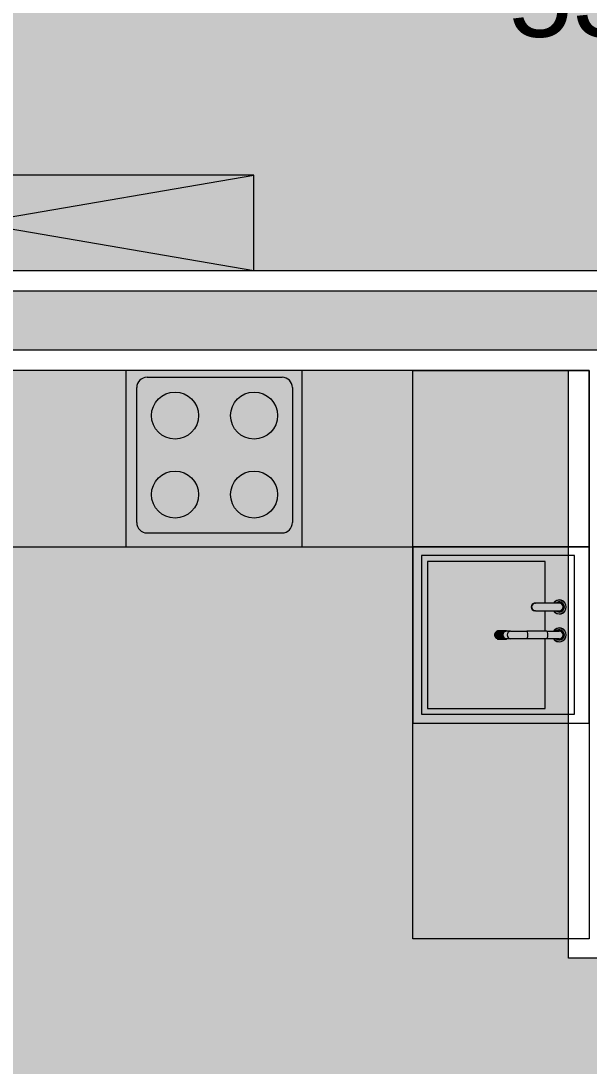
# Model space of a CAD drawing. Header units: millimetres. Extents: x 475206255 to 476720147, y 4620882299 to 4621447368.
# Drawn here: x 475289586 to 475291519, y 4621050990 to 4621054546 of the extents above; entities that cross this region are included whole.
import ezdxf

# ---------------------------------------------------------------- set-up
doc = ezdxf.new("R2010")
doc.units = ezdxf.units.MM
doc.header["$MEASUREMENT"] = 0
doc.linetypes.add('ACAD_ISO02W100', pattern=[7.5, 6, -1.5])
for name, color, linetype, lineweight in [('2D Drafting - General_Pen_No__250_Pen_No__7_Pen_No__7', 7, 'Continuous', 0), ('G-Anno-Nplt_Pen_No__142', 142, 'Continuous', 0), ('G-Anno-Nplt_Pen_No__151', 151, 'Continuous', 0), ('G-Anno-Nplt_Pen_No__4', 7, 'Continuous', 0), ('New_--------AVEJI_UDZRAVI_Pen_No__7', 7, 'Continuous', 0), ('New_0_Pen_No__7', 7, 'Continuous', 0), ('zoma_Pen_No__142', 142, 'Continuous', 0), ('zoma_Pen_No__5_Pen_No__5', 5, 'Continuous', 0)]:
    doc.layers.add(name, color=color, linetype=linetype, lineweight=lineweight)
doc.layers.add('New_--aveji_Pen_No__251', color=7, linetype='Continuous', lineweight=0, true_color=0x656565)
doc.layers.add('zoma', color=7, linetype='Continuous')
doc.styles.add('GENERATED_STYLE_1', font='arial.ttf')
doc.styles.add('GENERATED_STYLE_2', font='arial.ttf')
doc.dimstyles.new('GENERATED_STYLE__3', dxfattribs={"dimtxt": 200, "dimasz": 64.421331, "dimexe": 0.18, "dimexo": 3, "dimgap": 0, "dimtad": 1, "dimtih": 1, "dimtoh": 1, "dimlfac": 0.001, "dimzin": 0, "dimdsep": 46, "dimtxsty": 'GENERATED_STYLE_2', "dimblk": 'ARROWHEAD_2', "dimblk1": 'ARROWHEAD_2', "dimblk2": 'ARROWHEAD_2', "dimcen": 0.09, "dimclrd": 142, "dimclre": 142, "dimclrt": 142, "dimadec": 0, "dimazin": 0, "dimtfac": 1, "dimtdec": 4, "dimtmove": 0, "dimatfit": 3, "dimfxl": 1, "dimtolj": 1, "dimtzin": 0, "dimarcsym": 0})
doc.dimstyles.new('GENERATED_STYLE__9', dxfattribs={"dimtxt": 200, "dimasz": 64.421331, "dimexe": 0.18, "dimexo": 3, "dimgap": 0, "dimtad": 1, "dimlfac": 0.001, "dimzin": 0, "dimdsep": 46, "dimtxsty": 'GENERATED_STYLE_2', "dimblk": 'ARROWHEAD_2', "dimblk1": 'ARROWHEAD_2', "dimblk2": 'ARROWHEAD_2', "dimcen": 0.09, "dimclrd": 142, "dimclre": 142, "dimclrt": 142, "dimadec": 0, "dimazin": 0, "dimtfac": 1, "dimtdec": 4, "dimtmove": 0, "dimatfit": 3, "dimfxl": 1, "dimtolj": 1, "dimtzin": 0, "dimarcsym": 0})

# ---------------------------------------------------------------- blocks, each defined once
blk = doc.blocks.new('*D1011', base_point=(475826095.8, 4621095193.2))
at = {"layer": 'zoma_Pen_No__142', "color": 142, "linetype": 'Continuous', "lineweight": 0, "transparency": 16777216}
for p, q in [((475298675.2, 4621061026.7), (475298675.2, 4621061068.1)), ((475298738.8, 4621061026.7), (475298611.6, 4621061026.7)), ((475298717.6, 4621061002.2), (475298632.8, 4621061051.2)), ((475298675.2, 4621045826.7), (475298675.2, 4621061026.7)), ((475298632.8, 4621045851.2), (475298717.6, 4621045802.2)), ((475298738.8, 4621045826.7), (475298611.6, 4621045826.7)), ((475298675.2, 4621045785.2), (475298675.2, 4621045826.7))]:
    blk.add_line(p, q, dxfattribs=at)
at = {"layer": 'zoma_Pen_No__142', "color": 142, "lineweight": 0, "transparency": 16777216, "insert": (475298635.2, 4621053083.5), "char_height": 200, "attachment_point": 7, "rotation": 90, "style": 'GENERATED_STYLE_2'}
blk.add_mtext('\\A1;{\\pql;\\fArial|b0|i0|c204|p0;\\W1.000000;15.20}', dxfattribs=at)
blk = doc.blocks.new('ARROWHEAD_2')
at = {"color": 0, "linetype": 'Continuous', "lineweight": 0}
for p, q in [((-0.378, -0.655), (0.378, 0.655)), ((0, 0), (-1, 0))]:
    blk.add_line(p, q, dxfattribs=at)
blk = doc.blocks.new('*D1015', base_point=(475826095.8, 4621095193.2))
at = {"layer": 'zoma_Pen_No__142', "color": 142, "linetype": 'Continuous', "lineweight": 0, "transparency": 16777216}
for p, q in [((475297843.7, 4621053251.2), (475297928.4, 4621053202.2)), ((475297949.6, 4621053226.7), (475297822.5, 4621053226.7)), ((475297886.1, 4621050626.7), (475297886.1, 4621053226.7)), ((475297843.7, 4621050651.2), (475297928.4, 4621050602.2)), ((475297949.6, 4621050626.7), (475297822.5, 4621050626.7))]:
    blk.add_line(p, q, dxfattribs=at)
at = {"layer": 'zoma_Pen_No__142', "color": 142, "lineweight": 0, "transparency": 16777216, "char_height": 200, "attachment_point": 7, "rotation": 90, "style": 'GENERATED_STYLE_2'}
for s, insert in [('\\A1;{\\pql;\\fArial|b0|i0|c204|p0;\\W1.000000;0.40}', (475297846.1, 4621052668.4)), ('\\A1;{\\pql;\\fArial|b0|i0|c204|p0;\\W1.000000;2.60}', (475297846.1, 4621051659.8))]:
    blk.add_mtext(s, dxfattribs=dict(at, insert=insert))
blk = doc.blocks.new('*D1016', base_point=(475826095.8, 4621095193.2))
at = {"layer": 'zoma_Pen_No__142', "color": 142, "linetype": 'Continuous', "lineweight": 0, "transparency": 16777216}
for p, q in [((475297949.6, 4621053626.7), (475297822.5, 4621053626.7)), ((475297843.7, 4621053651.2), (475297928.4, 4621053602.2)), ((475297886.1, 4621053226.7), (475297886.1, 4621053626.7)), ((475297843.7, 4621053251.2), (475297928.4, 4621053202.2)), ((475297949.6, 4621053226.7), (475297822.5, 4621053226.7))]:
    blk.add_line(p, q, dxfattribs=at)
blk = doc.blocks.new('*D1017', base_point=(475826095.8, 4621095193.2))
at = {"layer": 'zoma_Pen_No__142', "color": 142, "linetype": 'Continuous', "lineweight": 0, "transparency": 16777216}
for p, q in [((475297949.6, 4621054226.7), (475297822.5, 4621054226.7)), ((475297843.7, 4621054251.2), (475297928.4, 4621054202.2)), ((475297886.1, 4621053626.7), (475297886.1, 4621054226.7)), ((475297949.6, 4621053626.7), (475297822.5, 4621053626.7)), ((475297843.7, 4621053651.2), (475297928.4, 4621053602.2))]:
    blk.add_line(p, q, dxfattribs=at)
at = {"layer": 'zoma_Pen_No__142', "color": 142, "lineweight": 0, "transparency": 16777216, "insert": (475297846.1, 4621053659.8), "char_height": 200, "attachment_point": 7, "rotation": 90, "style": 'GENERATED_STYLE_2'}
blk.add_mtext('\\A1;{\\pql;\\fArial|b0|i0|c204|p0;\\W1.000000;0.60}', dxfattribs=at)
blk = doc.blocks.new('*D1018', base_point=(475826095.8, 4621095193.2))
at = {"layer": 'zoma_Pen_No__142', "color": 142, "linetype": 'Continuous', "lineweight": 0, "transparency": 16777216}
for p, q in [((475297949.6, 4621055826.7), (475297822.5, 4621055826.7)), ((475297843.7, 4621055851.2), (475297928.4, 4621055802.2)), ((475297886.1, 4621054226.7), (475297886.1, 4621055826.7)), ((475297949.6, 4621054226.7), (475297822.5, 4621054226.7)), ((475297843.7, 4621054251.2), (475297928.4, 4621054202.2))]:
    blk.add_line(p, q, dxfattribs=at)
at = {"layer": 'zoma_Pen_No__142', "color": 142, "lineweight": 0, "transparency": 16777216, "insert": (475297846.1, 4621054759.8), "char_height": 200, "attachment_point": 7, "rotation": 90, "style": 'GENERATED_STYLE_2'}
blk.add_mtext('\\A1;{\\pql;\\fArial|b0|i0|c204|p0;\\W1.000000;1.60}', dxfattribs=at)
blk = doc.blocks.new('*D1236', base_point=(475826095.8, 4621095193.2))
at = {"layer": 'zoma_Pen_No__142', "color": 142, "linetype": 'Continuous', "lineweight": 0, "transparency": 16777216}
for p, q in [((475288643.9, 4621062085.3), (475288595, 4621062000.5)), ((475288619.4, 4621061979.3), (475288619.4, 4621062106.5)), ((475295143.9, 4621062085.3), (475295095, 4621062000.5)), ((475295119.4, 4621061979.3), (475295119.4, 4621062106.5)), ((475288619.4, 4621062042.9), (475295119.4, 4621062042.9))]:
    blk.add_line(p, q, dxfattribs=at)
at = {"layer": 'zoma_Pen_No__142', "color": 142, "lineweight": 0, "transparency": 16777216, "char_height": 200, "attachment_point": 7, "style": 'GENERATED_STYLE_2'}
for s, insert in [('\\A1;{\\pql;\\fArial|b0|i0|c204|p0;\\W1.000000;6.50}', (475291602.5, 4621062082.9)), ('\\A1;{\\pql;\\fArial|b0|i0|c204|p0;\\W1.000000;0.40}', (475294561.1, 4621062082.9))]:
    blk.add_mtext(s, dxfattribs=dict(at, insert=insert))
blk = doc.blocks.new('*D1294', base_point=(475826095.8, 4621095193.2))
at = {"layer": 'zoma_Pen_No__142', "color": 142, "linetype": 'Continuous', "lineweight": 0, "transparency": 16777216}
for p, q in [((475288643.9, 4621111275), (475288595, 4621111190.3)), ((475288619.4, 4621111169.1), (475288619.4, 4621111296.2)), ((475295143.9, 4621111275), (475295095, 4621111190.3)), ((475295119.4, 4621111169.1), (475295119.4, 4621111296.2)), ((475288619.4, 4621111232.6), (475295119.4, 4621111232.6))]:
    blk.add_line(p, q, dxfattribs=at)
at = {"layer": 'zoma_Pen_No__142', "color": 142, "lineweight": 0, "transparency": 16777216, "char_height": 200, "attachment_point": 7, "style": 'GENERATED_STYLE_2'}
for s, insert in [('\\A1;{\\pql;\\fArial|b0|i0|c204|p0;\\W1.000000;6.50}', (475291602.5, 4621111272.6)), ('\\A1;{\\pql;\\fArial|b0|i0|c204|p0;\\W1.000000;0.40}', (475294561.1, 4621111272.6))]:
    blk.add_mtext(s, dxfattribs=dict(at, insert=insert))
blk = doc.blocks.new('*D1318', base_point=(475826095.8, 4621095193.2))
at = {"layer": 'zoma_Pen_No__142', "color": 142, "linetype": 'Continuous', "lineweight": 0, "transparency": 16777216}
for p, q in [((475288619.4, 4621092624.1), (475288619.4, 4621092751.3)), ((475295119.4, 4621092624.1), (475295119.4, 4621092751.3)), ((475288643.9, 4621092730.1), (475288595, 4621092645.3)), ((475295143.9, 4621092730.1), (475295095, 4621092645.3)), ((475288619.4, 4621092687.7), (475295119.4, 4621092687.7))]:
    blk.add_line(p, q, dxfattribs=at)
at = {"layer": 'zoma_Pen_No__142', "color": 142, "lineweight": 0, "transparency": 16777216, "char_height": 200, "attachment_point": 7, "style": 'GENERATED_STYLE_2'}
for s, insert in [('\\A1;{\\pql;\\fArial|b0|i0|c204|p0;\\W1.000000;6.50}', (475291602.5, 4621092727.7)), ('\\A1;{\\pql;\\fArial|b0|i0|c204|p0;\\W1.000000;0.40}', (475294561.1, 4621092727.7))]:
    blk.add_mtext(s, dxfattribs=dict(at, insert=insert))
blk = doc.blocks.new('*D1352', base_point=(475826095.8, 4621095193.2))
at = {"layer": 'zoma_Pen_No__142', "color": 142, "linetype": 'Continuous', "lineweight": 0, "transparency": 16777216}
for p, q in [((475288619.4, 4621160358.8), (475288619.4, 4621160486)), ((475295119.4, 4621160358.8), (475295119.4, 4621160486)), ((475288643.9, 4621160464.8), (475288595, 4621160380)), ((475295143.9, 4621160464.8), (475295095, 4621160380)), ((475288619.4, 4621160422.4), (475295119.4, 4621160422.4))]:
    blk.add_line(p, q, dxfattribs=at)
at = {"layer": 'zoma_Pen_No__142', "color": 142, "lineweight": 0, "transparency": 16777216, "char_height": 200, "attachment_point": 7, "style": 'GENERATED_STYLE_2'}
for s, insert in [('\\A1;{\\pql;\\fArial|b0|i0|c204|p0;\\W1.000000;6.50}', (475291602.5, 4621160462.4)), ('\\A1;{\\pql;\\fArial|b0|i0|c204|p0;\\W1.000000;0.40}', (475294561.1, 4621160462.4))]:
    blk.add_mtext(s, dxfattribs=dict(at, insert=insert))
blk = doc.blocks.new('*D1376', base_point=(475826095.8, 4621095193.2))
at = {"layer": 'zoma_Pen_No__142', "color": 142, "linetype": 'Continuous', "lineweight": 0, "transparency": 16777216}
for p, q in [((475288643.9, 4621141919.8), (475288595, 4621141835.1)), ((475288619.4, 4621141813.9), (475288619.4, 4621141941)), ((475295143.9, 4621141919.8), (475295095, 4621141835.1)), ((475295119.4, 4621141813.9), (475295119.4, 4621141941)), ((475288619.4, 4621141877.4), (475295119.4, 4621141877.4))]:
    blk.add_line(p, q, dxfattribs=at)
at = {"layer": 'zoma_Pen_No__142', "color": 142, "lineweight": 0, "transparency": 16777216, "char_height": 200, "attachment_point": 7, "style": 'GENERATED_STYLE_2'}
for s, insert in [('\\A1;{\\pql;\\fArial|b0|i0|c204|p0;\\W1.000000;6.50}', (475291602.5, 4621141917.4)), ('\\A1;{\\pql;\\fArial|b0|i0|c204|p0;\\W1.000000;0.40}', (475294561.1, 4621141917.4))]:
    blk.add_mtext(s, dxfattribs=dict(at, insert=insert))
blk = doc.blocks.new('*D1411', base_point=(475826095.8, 4621095193.2))
at = {"layer": 'zoma_Pen_No__142', "color": 142, "linetype": 'Continuous', "lineweight": 0, "transparency": 16777216}
for p, q in [((475288643.9, 4621209841.4), (475288595, 4621209756.6)), ((475288619.4, 4621209735.5), (475288619.4, 4621209862.6)), ((475295143.9, 4621209841.4), (475295095, 4621209756.6)), ((475295119.4, 4621209735.5), (475295119.4, 4621209862.6)), ((475288619.4, 4621209799), (475295119.4, 4621209799))]:
    blk.add_line(p, q, dxfattribs=at)
at = {"layer": 'zoma_Pen_No__142', "color": 142, "lineweight": 0, "transparency": 16777216, "char_height": 200, "attachment_point": 7, "style": 'GENERATED_STYLE_2'}
for s, insert in [('\\A1;{\\pql;\\fArial|b0|i0|c204|p0;\\W1.000000;6.50}', (475291602.5, 4621209839)), ('\\A1;{\\pql;\\fArial|b0|i0|c204|p0;\\W1.000000;0.40}', (475294561.1, 4621209839))]:
    blk.add_mtext(s, dxfattribs=dict(at, insert=insert))
blk = doc.blocks.new('*D1435', base_point=(475826095.8, 4621095193.2))
at = {"layer": 'zoma_Pen_No__142', "color": 142, "linetype": 'Continuous', "lineweight": 0, "transparency": 16777216}
for p, q in [((475288619.4, 4621191190.5), (475288619.4, 4621191317.7)), ((475295119.4, 4621191190.5), (475295119.4, 4621191317.7)), ((475288643.9, 4621191296.5), (475288595, 4621191211.7)), ((475295143.9, 4621191296.5), (475295095, 4621191211.7)), ((475288619.4, 4621191254.1), (475295119.4, 4621191254.1))]:
    blk.add_line(p, q, dxfattribs=at)
at = {"layer": 'zoma_Pen_No__142', "color": 142, "lineweight": 0, "transparency": 16777216, "char_height": 200, "attachment_point": 7, "style": 'GENERATED_STYLE_2'}
for s, insert in [('\\A1;{\\pql;\\fArial|b0|i0|c204|p0;\\W1.000000;6.50}', (475291602.5, 4621191294.1)), ('\\A1;{\\pql;\\fArial|b0|i0|c204|p0;\\W1.000000;0.40}', (475294561.1, 4621191294.1))]:
    blk.add_mtext(s, dxfattribs=dict(at, insert=insert))
blk = doc.blocks.new('*D1469', base_point=(475826095.8, 4621095193.2))
at = {"layer": 'zoma_Pen_No__142', "color": 142, "linetype": 'Continuous', "lineweight": 0, "transparency": 16777216}
for p, q in [((475288643.9, 4621259031.2), (475288595, 4621258946.4)), ((475288619.4, 4621258925.2), (475288619.4, 4621259052.4)), ((475295143.9, 4621259031.2), (475295095, 4621258946.4)), ((475295119.4, 4621258925.2), (475295119.4, 4621259052.4)), ((475288619.4, 4621258988.8), (475295119.4, 4621258988.8))]:
    blk.add_line(p, q, dxfattribs=at)
at = {"layer": 'zoma_Pen_No__142', "color": 142, "lineweight": 0, "transparency": 16777216, "char_height": 200, "attachment_point": 7, "style": 'GENERATED_STYLE_2'}
for s, insert in [('\\A1;{\\pql;\\fArial|b0|i0|c204|p0;\\W1.000000;6.50}', (475291602.5, 4621259028.8)), ('\\A1;{\\pql;\\fArial|b0|i0|c204|p0;\\W1.000000;0.40}', (475294561.1, 4621259028.8))]:
    blk.add_mtext(s, dxfattribs=dict(at, insert=insert))
blk = doc.blocks.new('*D1493', base_point=(475826095.8, 4621095193.2))
at = {"layer": 'zoma_Pen_No__142', "color": 142, "linetype": 'Continuous', "lineweight": 0, "transparency": 16777216}
for p, q in [((475288619.4, 4621240380.3), (475288619.4, 4621240507.4)), ((475295119.4, 4621240380.3), (475295119.4, 4621240507.4)), ((475288643.9, 4621240486.2), (475288595, 4621240401.5)), ((475295143.9, 4621240486.2), (475295095, 4621240401.5)), ((475288619.4, 4621240443.8), (475295119.4, 4621240443.8))]:
    blk.add_line(p, q, dxfattribs=at)
at = {"layer": 'zoma_Pen_No__142', "color": 142, "lineweight": 0, "transparency": 16777216, "char_height": 200, "attachment_point": 7, "style": 'GENERATED_STYLE_2'}
for s, insert in [('\\A1;{\\pql;\\fArial|b0|i0|c204|p0;\\W1.000000;6.50}', (475291602.5, 4621240483.8)), ('\\A1;{\\pql;\\fArial|b0|i0|c204|p0;\\W1.000000;0.40}', (475294561.1, 4621240483.8))]:
    blk.add_mtext(s, dxfattribs=dict(at, insert=insert))

msp = doc.modelspace()

# ---------------------------------------------------------------- hatches: boundary and pattern name
at = {"layer": '2D Drafting - General_Pen_No__250_Pen_No__7_Pen_No__7', "linetype": 'Continuous', "lineweight": 0}
msp.add_hatch(color=7, dxfattribs=at).paths.add_polyline_path([(475288619.39, 4621053626.696), (475288619.39, 4621053426.696), (475291719.39, 4621053426.696), (475291719.39, 4621053626.696)])
at = {"layer": 'G-Anno-Nplt_Pen_No__151', "linetype": 'Continuous', "lineweight": 0, "true_color": 0x1f2f3f}
for points in [[(475288489.376, 4621053696.696), (475291789.39, 4621053696.696), (475291789.39, 4621051696.696), (475295249.376, 4621051696.696), (475295249.376, 4621052566.508), (475294849.376, 4621052566.508), (475294849.376, 4621053396.696), (475295049.376, 4621053396.696), (475295049.376, 4621053696.696), (475295249.376, 4621053696.696), (475295249.376, 4621060556.696), (475295049.376, 4621060556.696), (475295049.376, 4621060756.696), (475288689.376, 4621060756.696), (475288689.376, 4621057689.861), (475288619.376, 4621057689.861), (475288619.376, 4621055936.714), (475289019.376, 4621055936.714), (475289019.376, 4621055176.696), (475288489.376, 4621055176.696)], [(475295249.376, 4621046296.696), (475295249.376, 4621051356.696), (475291449.376, 4621051356.696), (475291449.376, 4621053356.696), (475289279.564, 4621053356.696), (475289279.564, 4621052956.696), (475288449.376, 4621052956.696), (475288449.376, 4621053156.696), (475288149.376, 4621053156.696), (475288149.376, 4621053716.621), (475286189.376, 4621053716.621), (475286189.376, 4621053126.433), (475285789.376, 4621053126.433), (475285789.376, 4621052380.147), (475285719.376, 4621052380.147), (475285719.376, 4621050155.203), (475285789.376, 4621050155.203), (475285789.376, 4621046096.703), (475288149.376, 4621046096.703), (475288149.376, 4621046296.696), (475288689.376, 4621046296.696), (475288689.376, 4621046096.703), (475295049.376, 4621046096.703), (475295049.376, 4621046296.696)]]:
    msp.add_hatch(color=169, dxfattribs=at).paths.add_polyline_path(points)

# ---------------------------------------------------------------- linework, layer by layer
at = {"layer": '2D Drafting - General_Pen_No__250_Pen_No__7_Pen_No__7', "color": 7, "linetype": 'Continuous', "lineweight": 0, "flags": 128}
msp.add_lwpolyline([(475288619.39, 4621053626.696), (475288619.39, 4621053426.696), (475291719.39, 4621053426.696), (475291719.39, 4621053626.696)], close=True, dxfattribs=at)
at = {"layer": 'G-Anno-Nplt_Pen_No__4', "color": 7, "linetype": 'Continuous', "lineweight": 0, "flags": 128}
for points in [[(475288489.376, 4621053696.696), (475291789.39, 4621053696.696), (475291789.39, 4621051696.696), (475295249.376, 4621051696.696), (475295249.376, 4621052566.508), (475294849.376, 4621052566.508), (475294849.376, 4621053396.696), (475295049.376, 4621053396.696), (475295049.376, 4621053696.696), (475295249.376, 4621053696.696), (475295249.376, 4621060556.696), (475295049.376, 4621060556.696), (475295049.376, 4621060756.696), (475288689.376, 4621060756.696), (475288689.376, 4621057689.861), (475288619.376, 4621057689.861), (475288619.376, 4621055936.714), (475289019.376, 4621055936.714), (475289019.376, 4621055176.696), (475288489.376, 4621055176.696)], [(475295249.376, 4621046296.696), (475295249.376, 4621051356.696), (475291449.376, 4621051356.696), (475291449.376, 4621053356.696), (475289279.564, 4621053356.696), (475289279.564, 4621052956.696), (475288449.376, 4621052956.696), (475288449.376, 4621053156.696), (475288149.376, 4621053156.696), (475288149.376, 4621053716.621), (475286189.376, 4621053716.621), (475286189.376, 4621053126.433), (475285789.376, 4621053126.433), (475285789.376, 4621052380.147), (475285719.376, 4621052380.147), (475285719.376, 4621050155.203), (475285789.376, 4621050155.203), (475285789.376, 4621046096.703), (475288149.376, 4621046096.703), (475288149.376, 4621046296.696), (475288689.376, 4621046296.696), (475288689.376, 4621046096.703), (475295049.376, 4621046096.703), (475295049.376, 4621046296.696)]]:
    msp.add_lwpolyline(points, close=True, dxfattribs=at)
at = {"layer": 'New_--------AVEJI_UDZRAVI_Pen_No__7', "color": 7, "linetype": 'Continuous', "lineweight": 0}
for p, q in [((475290015.322, 4621053333.358), (475290474.59, 4621053333.359)), ((475289980.148, 4621052838.916), (475289980.148, 4621053298.184)), ((475290509.799, 4621053298.184), (475290509.799, 4621052838.916)), ((475290015.322, 4621052803.742), (475290474.59, 4621052803.742)), ((475291519.376, 4621052756.697), (475290919.376, 4621052756.696)), ((475290919.376, 4621052756.696), (475290919.376, 4621052156.696)), ((475291519.376, 4621052156.697), (475291519.376, 4621052756.697)), ((475290919.376, 4621052156.696), (475291519.376, 4621052156.697))]:
    msp.add_line(p, q, dxfattribs=at)
for points in [[(475291519.376, 4621052756.696), (475291519.376, 4621053356.696), (475288946.633, 4621053356.695), (475288946.633, 4621052756.695)], [(475289943.197, 4621053356.695), (475289943.197, 4621052756.695), (475290543.197, 4621052756.696), (475290543.197, 4621053356.696)], [(475290919.376, 4621053356.696), (475291519.376, 4621053356.696), (475291519.376, 4621051422.688), (475290919.376, 4621051422.688)]]:
    msp.add_lwpolyline(points, close=True, dxfattribs=at)
for centre in [(475290110.531, 4621053203.01), (475290379.416, 4621053203.01), (475290110.531, 4621052934.09), (475290379.416, 4621052934.09)]:
    msp.add_circle(centre, 80, dxfattribs=at)
for points in [[(475290015.322, 4621053333.358), (475289995.892, 4621053333.358), (475289980.148, 4621053317.614), (475289980.148, 4621053298.184)], [(475290509.799, 4621053298.184), (475290509.799, 4621053317.615), (475290494.02, 4621053333.359), (475290474.624, 4621053333.359)], [(475289980.148, 4621052838.916), (475289980.148, 4621052819.486), (475289995.892, 4621052803.741), (475290015.322, 4621052803.742)], [(475290474.59, 4621052803.742), (475290494.021, 4621052803.742), (475290509.799, 4621052819.486), (475290509.799, 4621052838.916)]]:
    msp.add_open_spline(points, degree=3, dxfattribs=at)
at = {"layer": 'New_--aveji_Pen_No__251', "color": 251, "linetype": 'Continuous', "lineweight": 0, "true_color": 0x656565}
for p, q in [((475291335.187, 4621052564.628), (475291336.611, 4621052564.628)), ((475291418.076, 4621052564.628), (475291336.611, 4621052564.628)), ((475291336.611, 4621052538.868), (475291335.187, 4621052538.868)), ((475291336.611, 4621052538.868), (475291418.076, 4621052538.868)), ((475291369.641, 4621052469.557), (475291369.641, 4621052538.868)), ((475291222.451, 4621052458.826), (475291198.488, 4621052458.826)), ((475291198.488, 4621052454.525), (475291222.451, 4621052454.525)), ((475291198.718, 4621052460.125), (475291222.681, 4621052460.125)), ((475291222.681, 4621052453.226), (475291198.718, 4621052453.226)), ((475291199.014, 4621052456.677), (475291224.665, 4621052456.677)), ((475291199.875, 4621052461.544), (475291225.526, 4621052461.544)), ((475291199.875, 4621052451.811), (475291225.526, 4621052451.811)), ((475291224.145, 4621052464.099), (475291200.182, 4621052464.099)), ((475291200.183, 4621052449.253), (475291224.146, 4621052449.253)), ((475291200.184, 4621052449.254), (475291224.152, 4621052449.254)), ((475291200.836, 4621052465.2), (475291224.799, 4621052465.2)), ((475291224.801, 4621052448.152), (475291200.838, 4621052448.152)), ((475291202.328, 4621052465.669), (475291227.979, 4621052465.669)), ((475291202.328, 4621052447.685), (475291227.979, 4621052447.685)), ((475291227.505, 4621052468.241), (475291203.542, 4621052468.241)), ((475291204.522, 4621052468.977), (475291228.485, 4621052468.977)), ((475291232.021, 4621052470.623), (475291208.058, 4621052470.623)), ((475291209.214, 4621052470.882), (475291233.177, 4621052470.882)), ((475291237.004, 4621052470.882), (475291213.041, 4621052470.882)), ((475291252.443, 4621052469.557), (475291237.724, 4621052469.557)), ((475291252.443, 4621052469.557), (475291307.564, 4621052469.557)), ((475291375.605, 4621052469.557), (475291307.564, 4621052469.557)), ((475291375.605, 4621052469.557), (475291418.076, 4621052469.557)), ((475291203.545, 4621052445.114), (475291227.513, 4621052445.114)), ((475291203.545, 4621052445.111), (475291227.508, 4621052445.111)), ((475291228.488, 4621052444.376), (475291204.525, 4621052444.376)), ((475291208.06, 4621052442.734), (475291232.028, 4621052442.734)), ((475291208.061, 4621052442.73), (475291232.024, 4621052442.73)), ((475291233.18, 4621052442.472), (475291209.217, 4621052442.472)), ((475291233.181, 4621052442.473), (475291237.007, 4621052442.473)), ((475291233.189, 4621052442.476), (475291237.01, 4621052442.476)), ((475291252.443, 4621052443.798), (475291237.724, 4621052443.798)), ((475291307.564, 4621052443.798), (475291252.443, 4621052443.798)), ((475291375.605, 4621052443.798), (475291307.564, 4621052443.798)), ((475291418.076, 4621052443.798), (475291375.605, 4621052443.798))]:
    msp.add_line(p, q, dxfattribs=at)
at = {"layer": 'New_--aveji_Pen_No__251', "color": 251, "linetype": 'ACAD_ISO02W100', "lineweight": 0, "true_color": 0x656565}
for points in [[(475290919.376, 4621052756.696), (475291519.376, 4621052756.696)], [(475290919.376, 4621052156.696), (475291519.376, 4621052156.696)]]:
    msp.add_lwpolyline(points, dxfattribs=at)
at = {"layer": 'New_--aveji_Pen_No__251', "color": 251, "linetype": 'Continuous', "lineweight": 0, "true_color": 0x656565}
msp.add_lwpolyline([(475291469.376, 4621052726.753), (475290949.376, 4621052726.754), (475290949.376, 4621052186.639), (475291469.376, 4621052186.639)], close=True, dxfattribs=at)
msp.add_lwpolyline([(475291369.641, 4621052564.628), (475291369.641, 4621052706.753), (475290969.376, 4621052706.754), (475290969.376, 4621052206.639), (475291369.641, 4621052206.639), (475291369.641, 4621052443.798)], dxfattribs=at)
for centre, radius, start, end in [((475291418.076, 4621052551.748), 23.813, 359.99998, 147.258116), ((475291418.076, 4621052551.748), 23.805, 359.99998, 147.24489), ((475291418.076, 4621052551.748), 23.778, 359.99998, 147.203249), ((475291418.076, 4621052551.748), 23.724, 359.99998, 147.119625), ((475291418.076, 4621052551.748), 23.635, 359.99998, 146.979869), ((475291418.076, 4621052551.748), 23.146, 359.99998, 146.188783), ((475291418.076, 4621052551.748), 17.327, 359.999979, 131.983073), ((475291418.076, 4621052551.748), 16.761, 359.999979, 129.788904), ((475291418.076, 4621052551.748), 16.55, 359.99998, 128.902811), ((475291418.076, 4621052551.748), 16.328, 359.99998, 127.926392), ((475291418.076, 4621052551.748), 15.483, 359.999981, 123.712238), ((475291418.076, 4621052551.748), 13.402, 359.99998, 106.050872), ((475291418.076, 4621052551.748), 12.88, 269.99998, 89.999978), ((475291418.076, 4621052551.748), 23.813, 212.741843, 359.99998), ((475291418.076, 4621052551.748), 23.805, 212.755069, 359.99998), ((475291418.076, 4621052551.748), 23.778, 212.79671, 359.99998), ((475291418.076, 4621052551.748), 23.724, 212.880335, 359.99998), ((475291418.076, 4621052551.748), 23.635, 213.020091, 359.999979), ((475291418.076, 4621052551.748), 23.146, 213.811176, 359.99998), ((475291418.076, 4621052551.748), 17.327, 228.016887, 359.99998), ((475291418.076, 4621052551.748), 16.761, 230.211055, 359.999981), ((475291418.076, 4621052551.748), 16.55, 231.09715, 359.999979), ((475291418.076, 4621052551.748), 16.328, 232.073569, 359.999979), ((475291418.076, 4621052551.748), 15.483, 236.287721, 359.99998), ((475291418.076, 4621052551.748), 13.402, 253.949086, 359.99998), ((475291418.076, 4621052456.677), 23.813, 359.99998, 147.258116), ((475291418.076, 4621052456.677), 23.813, 212.741843, 359.99998), ((475291418.076, 4621052456.677), 23.805, 359.99998, 147.24489), ((475291418.076, 4621052456.677), 23.805, 212.755069, 359.99998), ((475291418.076, 4621052456.677), 23.778, 359.99998, 147.203249), ((475291418.076, 4621052456.677), 23.778, 212.79671, 359.99998), ((475291418.076, 4621052456.677), 23.724, 359.99998, 147.119624), ((475291418.076, 4621052456.677), 23.724, 212.880335, 359.99998), ((475291418.076, 4621052456.677), 23.635, 359.99998, 146.979869), ((475291418.076, 4621052456.677), 23.635, 213.02009, 359.999981), ((475291418.076, 4621052456.677), 23.146, 359.99998, 146.188783), ((475291418.076, 4621052456.677), 23.146, 213.811176, 359.99998), ((475291418.076, 4621052456.677), 17.327, 359.999979, 131.983071), ((475291418.076, 4621052456.677), 17.327, 228.016888, 359.999981), ((475291418.076, 4621052456.677), 16.761, 359.999979, 129.788904), ((475291418.076, 4621052456.677), 16.761, 230.211055, 359.999981), ((475291418.076, 4621052456.677), 16.55, 359.99998, 128.902811), ((475291418.076, 4621052456.677), 16.55, 231.097148, 359.99998), ((475291418.076, 4621052456.677), 16.328, 359.99998, 127.926393), ((475291418.076, 4621052456.677), 16.328, 232.073569, 359.999979), ((475291418.076, 4621052456.677), 15.483, 359.99998, 123.712239), ((475291418.076, 4621052456.677), 15.483, 236.287719, 359.999981), ((475291418.076, 4621052456.677), 13.402, 359.99998, 106.050872), ((475291418.076, 4621052456.677), 13.402, 253.949086, 359.99998), ((475291418.076, 4621052456.677), 12.88, 359.999981, 89.999979), ((475291418.076, 4621052456.677), 12.88, 269.999979, 359.999979)]:
    msp.add_arc(centre, radius, start, end, dxfattribs=at)
for centre, major_axis, ratio, start_param, end_param in [((475291335.187, 4621052551.748), (0, 12.88), 0.98480506, 0.00000022, 3.14159287), ((475291336.611, 4621052551.748), (0, 12.88), 0.98480799, -0.00000001, 3.14159271), ((475291208.499, 4621052456.677), (0, 11.65), 0.88988826, 0.96516341, 2.17677225), ((475291211.129, 4621052456.677), (0, 14.367), 0.88988826, 1.72116761, 1.81337306), ((475291211.129, 4621052456.677), (0, 14.367), 0.88988826, 1.32846851, 1.42067396), ((475291211.129, 4621052456.677), (0, 14.367), 0.88988826, 0.93576945, 1.0279749), ((475291211.129, 4621052456.677), (0, 14.367), 0.88988826, 2.1138667, 2.20607215), ((475291208.499, 4621052456.677), (0, 11.65), 0.88988826, 0.61899318, 0.70850893), ((475291208.499, 4621052456.677), (0, 11.65), 0.88988826, 2.43337848, 2.52271967), ((475291211.129, 4621052456.677), (0, 14.367), 0.88988826, 0.54307036, 0.63527579), ((475291211.129, 4621052456.677), (0, 14.367), 0.88988826, 0.15037124, 0.24257672), ((475291235.092, 4621052456.677), (0, 14.367), 0.88988826, 1.72116761, 1.81337305), ((475291235.092, 4621052456.677), (0, 14.367), 0.88988826, 1.32846853, 1.42067397), ((475291235.682, 4621052456.677), (0, 13.515), 0.88988826, 1.25911425, 1.49010492), ((475291235.682, 4621052456.677), (0, 13.515), 0.88988826, 1.65181332, 1.882804), ((475291235.092, 4621052456.677), (0, 14.367), 0.88988826, 0.93576945, 1.02797489), ((475291235.092, 4621052456.677), (0, 14.367), 0.88988826, 2.1138667, 2.20607211), ((475291235.899, 4621052456.677), (0, 12.82), 0.88988826, 1.1896834, 1.55926121), ((475291235.899, 4621052456.677), (0, 12.82), 0.88988826, 1.58238248, 1.95196031), ((475291235.682, 4621052456.677), (0, 13.515), 0.88988826, 0.86641516, 1.09740584), ((475291235.682, 4621052456.677), (0, 13.515), 0.88988826, 2.04451241, 2.27550307), ((475291235.899, 4621052456.677), (0, 12.82), 0.88988826, 0.79698428, 1.16656211), ((475291235.899, 4621052456.677), (0, 12.82), 0.88988826, 1.97508159, 2.34465942), ((475291237.724, 4621052456.677), (0, 12.88), 0.88988826, 0, 1.57079633), ((475291237.724, 4621052456.677), (0, 12.88), 0.88988826, 1.57079633, 3.14159272), ((475291235.092, 4621052456.677), (0, 14.367), 0.88988826, 0.54307036, 0.63527578), ((475291235.682, 4621052456.677), (0, 13.515), 0.88988826, 0.47371609, 0.70470675), ((475291235.899, 4621052456.677), (0, 12.82), 0.88988826, 0.40428518, 0.77386301), ((475291235.899, 4621052456.677), (0, 12.82), 0.88988826, 2.36778067, 2.73735853), ((475291235.899, 4621052456.677), (0, 12.82), 0.88988826, 0.01158613, 0.38116395), ((475291235.682, 4621052456.677), (0, 13.515), 0.88988826, 0.08101702, 0.31200766), ((475291235.092, 4621052456.677), (0, 14.367), 0.88988826, 0.15037132, 0.24257672), ((475291235.899, 4621052456.677), (0, 12.82), 0.88988826, 6.23227714, 6.27165012), ((475291235.682, 4621052456.677), (0, 13.515), 0.88988826, 5.97524623, 6.20249388), ((475291235.092, 4621052456.677), (0, 14.367), 0.88988826, 6.04085749, 6.13306294), ((475291252.443, 4621052456.677), (0, 12.88), 0.88988826, 0, 1.57079633), ((475291252.443, 4621052456.677), (0, 12.88), 0.88988826, 1.57079633, 3.14159264), ((475291307.564, 4621052456.677), (0, 12.88), 0.23905575, 4.71238898, 6.28318555), ((475291307.564, 4621052456.677), (0, 12.88), 0.23905575, 3.14159259, 4.71238898), ((475291375.605, 4621052456.677), (0, 12.88), 0.23905575, 4.71238898, 6.28318525), ((475291375.605, 4621052456.677), (0, 12.88), 0.23905575, 3.14159259, 4.71238898), ((475291211.129, 4621052456.677), (0, 14.367), 0.88988826, 2.50656581, 2.59877124), ((475291211.129, 4621052456.677), (0, 14.367), 0.88988826, 2.89926487, 2.99147033), ((475291235.092, 4621052456.677), (0, 14.367), 0.88988826, 2.50656575, 2.59877124), ((475291235.682, 4621052456.677), (0, 13.515), 0.88988826, 2.43721151, 2.66820216), ((475291235.899, 4621052456.677), (0, 12.82), 0.88988826, 2.76047974, 3.13005761), ((475291235.682, 4621052456.677), (0, 13.515), 0.88988826, 2.82991057, 3.06090123), ((475291235.092, 4621052456.677), (0, 14.367), 0.88988826, 2.89926487, 2.99147032), ((475291235.899, 4621052456.677), (0, 12.82), 0.88988826, 3.15317884, 3.1925008), ((475291235.682, 4621052456.677), (0, 13.515), 0.88988826, 3.22260969, 3.44953172), ((475291235.092, 4621052456.677), (0, 14.367), 0.88988826, 3.29196393, 3.3841694)]:
    msp.add_ellipse(centre, major_axis=major_axis, ratio=ratio, start_param=start_param, end_param=end_param, dxfattribs=at)
for points in [[(475291198.488, 4621052458.826), (475291198.511, 4621052458.458), (475291198.542, 4621052458.1), (475291198.578, 4621052457.754)], [(475291198.579, 4621052455.596), (475291198.542, 4621052455.25), (475291198.512, 4621052454.893), (475291198.489, 4621052454.525)], [(475291198.578, 4621052457.754), (475291198.705, 4621052457.419), (475291198.832, 4621052457.092), (475291198.959, 4621052456.774)], [(475291198.959, 4621052456.58), (475291198.832, 4621052456.261), (475291198.705, 4621052455.933), (475291198.579, 4621052455.596)], [(475291198.718, 4621052453.226), (475291198.85, 4621052452.984), (475291198.985, 4621052452.748), (475291199.124, 4621052452.52)], [(475291199.123, 4621052460.83), (475291198.985, 4621052460.602), (475291198.85, 4621052460.367), (475291198.719, 4621052460.125)], [(475291198.959, 4621052456.774), (475291198.977, 4621052456.742), (475291198.995, 4621052456.71), (475291199.014, 4621052456.677)], [(475291199.014, 4621052456.677), (475291198.995, 4621052456.645), (475291198.977, 4621052456.612), (475291198.959, 4621052456.58)], [(475291199.792, 4621052461.48), (475291199.571, 4621052461.269), (475291199.348, 4621052461.053), (475291199.123, 4621052460.83)], [(475291199.124, 4621052452.52), (475291199.349, 4621052452.299), (475291199.572, 4621052452.084), (475291199.792, 4621052451.875)], [(475291199.792, 4621052451.875), (475291199.82, 4621052451.853), (475291199.847, 4621052451.832), (475291199.875, 4621052451.811)], [(475291199.875, 4621052461.544), (475291199.847, 4621052461.522), (475291199.819, 4621052461.501), (475291199.792, 4621052461.48)], [(475291199.857, 4621052462.824), (475291199.854, 4621052462.425), (475291199.854, 4621052462.037), (475291199.858, 4621052461.659)], [(475291199.858, 4621052451.695), (475291199.855, 4621052451.316), (475291199.855, 4621052450.927), (475291199.859, 4621052450.527)], [(475291199.858, 4621052461.659), (475291199.864, 4621052461.621), (475291199.869, 4621052461.582), (475291199.875, 4621052461.544)], [(475291199.859, 4621052450.527), (475291199.956, 4621052450.116), (475291200.065, 4621052449.692), (475291200.184, 4621052449.254)], [(475291199.875, 4621052451.811), (475291199.869, 4621052451.772), (475291199.864, 4621052451.734), (475291199.858, 4621052451.695)], [(475291200.182, 4621052464.099), (475291200.063, 4621052463.661), (475291199.954, 4621052463.236), (475291199.857, 4621052462.824)], [(475291200.838, 4621052448.152), (475291201.027, 4621052448.072), (475291201.218, 4621052447.994), (475291201.41, 4621052447.919)], [(475291201.407, 4621052465.432), (475291201.217, 4621052465.357), (475291201.029, 4621052465.28), (475291200.842, 4621052465.2)], [(475291202.229, 4621052465.648), (475291201.959, 4621052465.578), (475291201.685, 4621052465.506), (475291201.407, 4621052465.432)], [(475291201.41, 4621052447.919), (475291201.687, 4621052447.846), (475291201.96, 4621052447.775), (475291202.23, 4621052447.706)], [(475291202.23, 4621052447.706), (475291202.263, 4621052447.699), (475291202.295, 4621052447.692), (475291202.328, 4621052447.685)], [(475291202.328, 4621052465.669), (475291202.295, 4621052465.662), (475291202.262, 4621052465.655), (475291202.229, 4621052465.648)], [(475291202.328, 4621052447.685), (475291202.336, 4621052447.646), (475291202.344, 4621052447.608), (475291202.352, 4621052447.569)], [(475291202.352, 4621052465.786), (475291202.344, 4621052465.747), (475291202.336, 4621052465.708), (475291202.328, 4621052465.669)], [(475291202.352, 4621052447.569), (475291202.483, 4621052447.188), (475291202.622, 4621052446.796), (475291202.768, 4621052446.394)], [(475291202.765, 4621052466.958), (475291202.62, 4621052466.557), (475291202.482, 4621052466.166), (475291202.352, 4621052465.786)], [(475291203.542, 4621052468.241), (475291203.268, 4621052467.8), (475291203.008, 4621052467.373), (475291202.765, 4621052466.958)], [(475291206.859, 4621052469.527), (475291206.709, 4621052469.341), (475291206.562, 4621052469.158), (475291206.418, 4621052468.977)], [(475291208.058, 4621052470.623), (475291207.638, 4621052470.247), (475291207.239, 4621052469.881), (475291206.859, 4621052469.527)], [(475291223.694, 4621052457.767), (475291223.3, 4621052458.109), (475291222.886, 4621052458.462), (475291222.451, 4621052458.826)], [(475291222.457, 4621052454.525), (475291222.89, 4621052454.889), (475291223.302, 4621052455.241), (475291223.694, 4621052455.584)], [(475291224.235, 4621052452.529), (475291223.741, 4621052452.754), (475291223.223, 4621052452.987), (475291222.681, 4621052453.226)], [(475291222.686, 4621052460.123), (475291223.226, 4621052460.363), (475291223.742, 4621052460.596), (475291224.234, 4621052460.822)], [(475291224.491, 4621052456.825), (475291224.235, 4621052457.131), (475291223.97, 4621052457.445), (475291223.694, 4621052457.767)], [(475291223.694, 4621052455.584), (475291223.97, 4621052455.907), (475291224.236, 4621052456.222), (475291224.491, 4621052456.529)], [(475291224.977, 4621052462.839), (475291224.716, 4621052463.246), (475291224.439, 4621052463.666), (475291224.145, 4621052464.099)], [(475291224.152, 4621052449.254), (475291224.444, 4621052449.686), (475291224.719, 4621052450.105), (475291224.979, 4621052450.512)], [(475291224.234, 4621052460.822), (475291224.605, 4621052461.035), (475291224.963, 4621052461.243), (475291225.309, 4621052461.446)], [(475291225.309, 4621052451.908), (475291224.964, 4621052452.11), (475291224.606, 4621052452.316), (475291224.235, 4621052452.529)], [(475291224.491, 4621052456.529), (475291224.549, 4621052456.579), (475291224.607, 4621052456.628), (475291224.665, 4621052456.677)], [(475291224.665, 4621052456.677), (475291224.607, 4621052456.726), (475291224.549, 4621052456.776), (475291224.491, 4621052456.825)], [(475291226.519, 4621052447.922), (475291225.972, 4621052447.996), (475291225.399, 4621052448.073), (475291224.801, 4621052448.152)], [(475291224.804, 4621052465.197), (475291225.4, 4621052465.277), (475291225.971, 4621052465.354), (475291226.517, 4621052465.429)], [(475291224.979, 4621052450.512), (475291225.13, 4621052450.896), (475291225.273, 4621052451.27), (475291225.41, 4621052451.634)], [(475291225.41, 4621052461.72), (475291225.273, 4621052462.083), (475291225.128, 4621052462.456), (475291224.977, 4621052462.839)], [(475291225.309, 4621052461.446), (475291225.382, 4621052461.479), (475291225.454, 4621052461.511), (475291225.526, 4621052461.544)], [(475291225.526, 4621052451.811), (475291225.454, 4621052451.843), (475291225.382, 4621052451.876), (475291225.309, 4621052451.908)], [(475291225.41, 4621052451.634), (475291225.449, 4621052451.693), (475291225.488, 4621052451.752), (475291225.526, 4621052451.811)], [(475291225.526, 4621052461.544), (475291225.488, 4621052461.602), (475291225.449, 4621052461.661), (475291225.41, 4621052461.72)], [(475291226.517, 4621052465.429), (475291226.938, 4621052465.5), (475291227.346, 4621052465.57), (475291227.739, 4621052465.637)], [(475291227.739, 4621052447.717), (475291227.347, 4621052447.784), (475291226.94, 4621052447.852), (475291226.519, 4621052447.922)], [(475291227.89, 4621052466.973), (475291227.774, 4621052467.383), (475291227.645, 4621052467.806), (475291227.505, 4621052468.241)], [(475291227.739, 4621052465.637), (475291227.82, 4621052465.648), (475291227.9, 4621052465.659), (475291227.979, 4621052465.669)], [(475291227.979, 4621052447.685), (475291227.9, 4621052447.696), (475291227.82, 4621052447.707), (475291227.739, 4621052447.717)], [(475291227.925, 4621052465.846), (475291227.917, 4621052466.212), (475291227.906, 4621052466.588), (475291227.89, 4621052466.973)], [(475291227.926, 4621052447.508), (475291227.944, 4621052447.567), (475291227.962, 4621052447.626), (475291227.979, 4621052447.685)], [(475291227.979, 4621052465.669), (475291227.962, 4621052465.728), (475291227.944, 4621052465.787), (475291227.925, 4621052465.846)], [(475291228.489, 4621052468.974), (475291229.083, 4621052468.881), (475291229.651, 4621052468.791), (475291230.195, 4621052468.704)], [(475291230.195, 4621052468.704), (475291230.614, 4621052468.622), (475291231.02, 4621052468.542), (475291231.411, 4621052468.464)], [(475291231.411, 4621052468.464), (475291231.491, 4621052468.451), (475291231.571, 4621052468.439), (475291231.651, 4621052468.426)], [(475291231.651, 4621052468.426), (475291231.652, 4621052468.476), (475291231.654, 4621052468.527), (475291231.655, 4621052468.577)], [(475291231.655, 4621052468.577), (475291231.767, 4621052468.89), (475291231.878, 4621052469.211), (475291231.99, 4621052469.54)], [(475291231.99, 4621052469.54), (475291232.008, 4621052469.89), (475291232.018, 4621052470.251), (475291232.021, 4621052470.623)], [(475291233.179, 4621052470.878), (475291233.712, 4621052470.628), (475291234.222, 4621052470.384), (475291234.708, 4621052470.148)], [(475291234.708, 4621052470.148), (475291235.074, 4621052469.925), (475291235.426, 4621052469.708), (475291235.766, 4621052469.497)], [(475291235.766, 4621052469.497), (475291235.832, 4621052469.466), (475291235.897, 4621052469.435), (475291235.961, 4621052469.404)], [(475291235.988, 4621052469.409), (475291236.002, 4621052469.438), (475291236.016, 4621052469.467), (475291236.03, 4621052469.497)], [(475291236.03, 4621052469.497), (475291236.235, 4621052469.708), (475291236.442, 4621052469.926), (475291236.651, 4621052470.149)], [(475291236.651, 4621052470.149), (475291236.773, 4621052470.386), (475291236.891, 4621052470.63), (475291237.004, 4621052470.882)], [(475291238.161, 4621052470.621), (475291238.578, 4621052470.256), (475291238.975, 4621052469.901), (475291239.353, 4621052469.557)], [(475291202.768, 4621052446.394), (475291203.011, 4621052445.98), (475291203.27, 4621052445.554), (475291203.545, 4621052445.114)], [(475291206.421, 4621052444.376), (475291206.565, 4621052444.195), (475291206.712, 4621052444.012), (475291206.863, 4621052443.826)], [(475291206.863, 4621052443.826), (475291207.242, 4621052443.473), (475291207.641, 4621052443.109), (475291208.06, 4621052442.734)], [(475291227.513, 4621052445.114), (475291227.651, 4621052445.548), (475291227.778, 4621052445.97), (475291227.893, 4621052446.378)], [(475291227.893, 4621052446.378), (475291227.908, 4621052446.765), (475291227.918, 4621052447.141), (475291227.926, 4621052447.508)], [(475291230.199, 4621052444.648), (475291229.653, 4621052444.56), (475291229.083, 4621052444.469), (475291228.488, 4621052444.376)], [(475291231.412, 4621052444.89), (475291231.021, 4621052444.812), (475291230.617, 4621052444.731), (475291230.199, 4621052444.648)], [(475291231.651, 4621052444.929), (475291231.572, 4621052444.916), (475291231.492, 4621052444.903), (475291231.412, 4621052444.89)], [(475291231.655, 4621052444.777), (475291231.654, 4621052444.828), (475291231.653, 4621052444.878), (475291231.651, 4621052444.929)], [(475291231.994, 4621052443.813), (475291231.881, 4621052444.143), (475291231.768, 4621052444.464), (475291231.655, 4621052444.777)], [(475291232.028, 4621052442.734), (475291232.024, 4621052443.104), (475291232.012, 4621052443.464), (475291231.994, 4621052443.813)], [(475291234.712, 4621052443.206), (475291234.225, 4621052442.969), (475291233.714, 4621052442.724), (475291233.18, 4621052442.472)], [(475291235.767, 4621052443.858), (475291235.428, 4621052443.646), (475291235.076, 4621052443.429), (475291234.712, 4621052443.206)], [(475291235.961, 4621052443.951), (475291235.897, 4621052443.92), (475291235.832, 4621052443.889), (475291235.767, 4621052443.858)], [(475291236.031, 4621052443.858), (475291236.017, 4621052443.888), (475291236.003, 4621052443.917), (475291235.988, 4621052443.946)], [(475291236.655, 4621052443.206), (475291236.445, 4621052443.429), (475291236.237, 4621052443.647), (475291236.031, 4621052443.858)], [(475291237.01, 4621052442.476), (475291236.896, 4621052442.727), (475291236.777, 4621052442.97), (475291236.655, 4621052443.206)], [(475291239.355, 4621052443.798), (475291238.977, 4621052443.453), (475291238.58, 4621052443.097), (475291238.163, 4621052442.731)]]:
    msp.add_open_spline(points, degree=3, dxfattribs=at)
at = {"layer": 'New_0_Pen_No__7', "color": 7, "linetype": 'Continuous', "lineweight": 0}
for p, q in [((475288489.376, 4621053696.696), (475290379.112, 4621054021.428)), ((475288489.376, 4621054021.428), (475290379.112, 4621053696.696))]:
    msp.add_line(p, q, dxfattribs=at)
msp.add_lwpolyline([(475290379.112, 4621054021.428), (475288489.376, 4621054021.428), (475288489.376, 4621053696.696), (475290379.112, 4621053696.696)], close=True, dxfattribs=at)
at = {"layer": 'zoma_Pen_No__5_Pen_No__5', "color": 5, "linetype": 'Continuous', "lineweight": 0}
msp.add_line((475228370.866, 4621053426.696), (475299000.631, 4621053426.696), dxfattribs=at)

# ---------------------------------------------------------------- texts
at = {"layer": 'G-Anno-Nplt_Pen_No__142', "color": 142, "lineweight": 0, "insert": (475291245.332, 4621054487.318), "char_height": 280, "attachment_point": 7, "style": 'GENERATED_STYLE_1'}
msp.add_mtext('{\\fArial|b0|i0|c204|p0;53.0 m{\\H0.66x;\\S2^  ;}}', dxfattribs=at)

# ---------------------------------------------------------------- dimensions: what is measured, and where the dimension line sits
at = {"layer": 'zoma', "color": 142, "linetype": 'Continuous', "lineweight": 0}
for base, p1, p2, picture, middle in [((475295119.447, 4621258988.783), (475288619.441, 4621006290.231), (475295119.447, 4621006360.231), '*D1469', (475291861.44, 4621259128.783)), ((475295119.441, 4621240443.837), (475288619.441, 4620991490.231), (475295119.441, 4620991090.231), '*D1493', (475291861.437, 4621240583.837)), ((475295119.447, 4621209799.032), (475288619.441, 4621006290.231), (475295119.447, 4621006360.231), '*D1411', (475291861.44, 4621209939.032)), ((475295119.441, 4621191254.086), (475288619.441, 4620991490.231), (475295119.441, 4620991090.231), '*D1435', (475291861.437, 4621191394.086)), ((475295119.447, 4621160422.38), (475288619.441, 4621006290.231), (475295119.447, 4621006360.231), '*D1352', (475291861.44, 4621160562.38)), ((475295119.441, 4621141877.434), (475288619.441, 4620991490.231), (475295119.441, 4620991090.231), '*D1376', (475291861.437, 4621142017.434)), ((475295119.447, 4621111232.645), (475288619.441, 4621006290.231), (475295119.447, 4621006360.231), '*D1294', (475291861.44, 4621111372.645)), ((475295119.441, 4621092687.699), (475288619.441, 4620991490.231), (475295119.441, 4620991090.231), '*D1318', (475291861.437, 4621092827.699)), ((475295119.447, 4621062042.909), (475288619.441, 4621006290.231), (475295119.447, 4621006360.231), '*D1236', (475291861.44, 4621062182.909))]:
    dim = msp.add_linear_dim(base=base, p1=p1, p2=p2, dimstyle='GENERATED_STYLE__3', dxfattribs=at)
    dim.commit()
    dim.dimension.update_dxf_attribs({"geometry": picture, "text_midpoint": middle, "dimtype": 160})
for base, p1, p2, picture, middle in [((475298675.195, 4621061026.696), (475232658.171, 4621045826.696), (475232658.171, 4621061026.696), '*D1011', (475298535.195, 4621053418.523)), ((475297886.067, 4621055826.698), (475232658.426, 4621054226.696), (475232658.171, 4621055826.698), '*D1018', (475297746.067, 4621055018.693)), ((475297886.067, 4621054226.696), (475232658.171, 4621053626.696), (475232658.426, 4621054226.696), '*D1017', (475297746.067, 4621053918.692)), ((475297886.067, 4621053626.696), (475232658.171, 4621053226.696), (475232658.171, 4621053626.696), '*D1016', (475297746.067, 4621052927.275)), ((475297886.067, 4621053226.696), (475232658.171, 4621050626.696), (475232658.171, 4621053226.696), '*D1015', (475297746.067, 4621051918.692))]:
    dim = msp.add_linear_dim(base=base, p1=p1, p2=p2, angle=90, dimstyle='GENERATED_STYLE__9', dxfattribs=at)
    dim.commit()
    dim.dimension.update_dxf_attribs({"geometry": picture, "text_midpoint": middle, "dimtype": 160, "text_rotation": 90})

doc.saveas('drawing.dxf')
